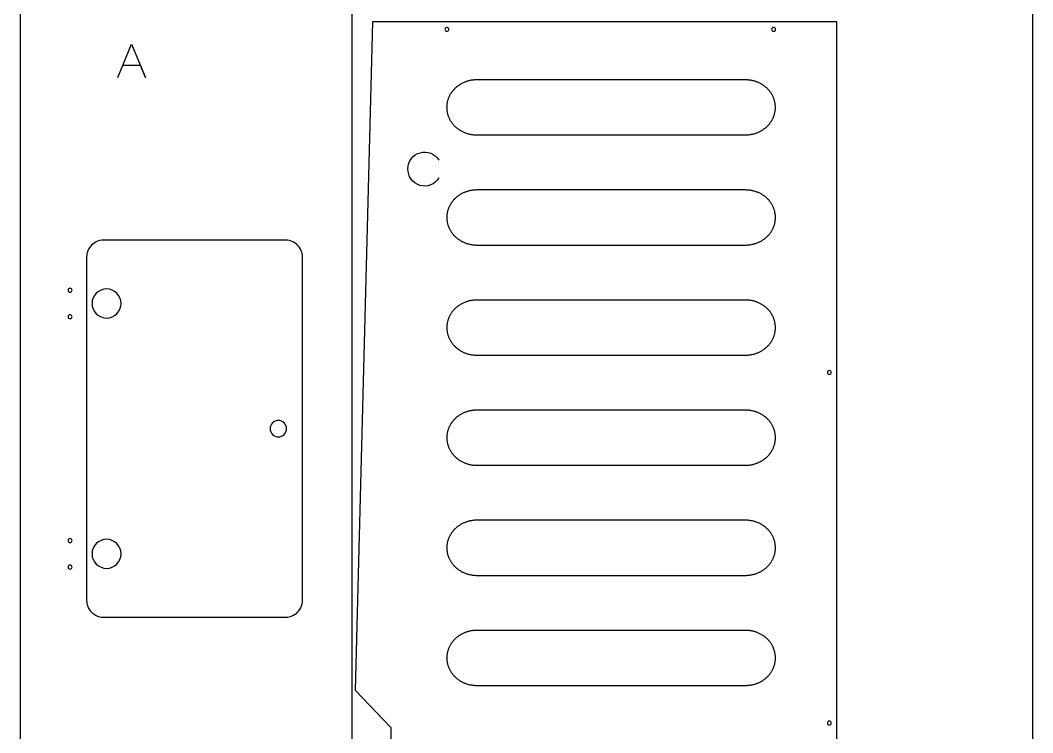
# Model space of a CAD drawing. Extents: x -841 to 7008, y -577 to 2808.
# Drawn here: x 2502 to 3722, y 411 to 1269 of the extents above; entities that cross this region are included whole.
import ezdxf

# ---------------------------------------------------------------- set-up
doc = ezdxf.new("R2010")
doc.units = 0
doc.layers.add('DEFAULT_LAYER', color=1, linetype='CONTINUOUS')
doc.layers.add('T5_LOGOLAYER_20', color=18, linetype='CONTINUOUS')

msp = doc.modelspace()

# ---------------------------------------------------------------- linework, layer by layer
at = {"layer": 'DEFAULT_LAYER'}
for points in [[(3015.9, 1260.3, 0.414214), (3013.5, 1258, 0.414214), (3015.9, 1255.7, 0.414214), (3018.2, 1258, 0.414214)], [(2581.8, 983.9), (2581.8, 570, 0.414214), (2601.8, 550), (2821.8, 550, 0.414214), (2841.8, 570), (2841.8, 984, 0.414214), (2821.8, 1004), (2601.8, 1004, 0.415239)], [(2605.8, 945.3, 0.414214), (2588.3, 927.8, 0.414214), (2605.8, 910.3, 0.414214), (2623.3, 927.8, 0.414214)], [(3476.7, 847, 0.414214), (3474.3, 844.7, 0.414214), (3476.7, 842.3, 0.414214), (3479, 844.7, 0.414214)], [(2812.8, 786.9, 0.414214), (2802.9, 777, 0.414214), (2812.8, 767.1, 0.414214), (2822.6, 777, 0.414214)], [(2605.8, 643.7, 0.414214), (2588.3, 626.2, 0.414214), (2605.8, 608.7, 0.414214), (2623.3, 626.2, 0.414214)], [(3476.7, 424.7, 0.414214), (3474.3, 422.3, 0.414214), (3476.7, 420, 0.414214), (3479, 422.3, 0.414214)]]:
    msp.add_lwpolyline(points, format="xyb", close=True, dxfattribs=at)
for points in [[(3015.7, 1164), (3015.7, 1163.2), (3015.7, 1162.3), (3015.8, 1161.5), (3015.9, 1160.7), (3016, 1159.8), (3016.1, 1159), (3016.3, 1158.2), (3016.4, 1157.4), (3016.6, 1156.6), (3016.8, 1155.8), (3017.1, 1155), (3017.3, 1154.2), (3017.6, 1153.4), (3017.9, 1152.6), (3018.2, 1151.9), (3018.5, 1151.1), (3018.9, 1150.4), (3019.2, 1149.7), (3019.6, 1149), (3020, 1148.2), (3020.5, 1147.5), (3020.9, 1146.9), (3021.4, 1146.2), (3021.8, 1145.5), (3022.3, 1144.9), (3022.9, 1144.2), (3023.4, 1143.6), (3023.9, 1143), (3024.5, 1142.3), (3025.1, 1141.8), (3025.6, 1141.2), (3026.2, 1140.6), (3026.9, 1140), (3027.5, 1139.5), (3028.1, 1139), (3028.8, 1138.5), (3029.5, 1138), (3030.2, 1137.5), (3030.9, 1137), (3031.6, 1136.6), (3032.3, 1136.1), (3033, 1135.7), (3033.8, 1135.3), (3034.5, 1134.9), (3035.3, 1134.5), (3036.1, 1134.2), (3036.9, 1133.8), (3037.7, 1133.5), (3038.5, 1133.2), (3039.3, 1132.9), (3040.2, 1132.6), (3041, 1132.4), (3041.8, 1132.1), (3042.7, 1131.9), (3043.6, 1131.7), (3044.4, 1131.6), (3045.3, 1131.4), (3046.2, 1131.3), (3047.1, 1131.2), (3048, 1131.1), (3048.9, 1131), (3049.8, 1130.9), (3050.8, 1130.9), (3051.7, 1130.9), (3375.7, 1130.9), (3376.6, 1130.9), (3377.6, 1130.9), (3378.5, 1131), (3379.4, 1131.1), (3380.3, 1131.2), (3381.2, 1131.3), (3382.1, 1131.4), (3383, 1131.6), (3383.8, 1131.7), (3384.7, 1131.9), (3385.6, 1132.1), (3386.4, 1132.4), (3387.2, 1132.6), (3388.1, 1132.9), (3388.9, 1133.2), (3389.7, 1133.5), (3390.5, 1133.8), (3391.3, 1134.2), (3392.1, 1134.5), (3392.9, 1134.9), (3393.6, 1135.3), (3394.4, 1135.7), (3395.1, 1136.1), (3395.8, 1136.6), (3396.5, 1137), (3397.2, 1137.5), (3397.9, 1138), (3398.6, 1138.5), (3399.3, 1139), (3399.9, 1139.5), (3400.5, 1140), (3401.2, 1140.6), (3401.8, 1141.2), (3402.3, 1141.8), (3402.9, 1142.3), (3403.5, 1143), (3404, 1143.6), (3404.5, 1144.2), (3405.1, 1144.9), (3405.6, 1145.5), (3406, 1146.2), (3406.5, 1146.9), (3406.9, 1147.5), (3407.4, 1148.2), (3407.8, 1149), (3408.1, 1149.7), (3408.5, 1150.4), (3408.9, 1151.1), (3409.2, 1151.9), (3409.5, 1152.6), (3409.8, 1153.4), (3410.1, 1154.2), (3410.3, 1155), (3410.6, 1155.8), (3410.8, 1156.6), (3411, 1157.4), (3411.1, 1158.2), (3411.3, 1159), (3411.4, 1159.8), (3411.5, 1160.7), (3411.6, 1161.5), (3411.7, 1162.3), (3411.7, 1163.2), (3411.7, 1164), (3411.7, 1164.9), (3411.7, 1165.8), (3411.6, 1166.6), (3411.5, 1167.4), (3411.4, 1168.3), (3411.3, 1169.1), (3411.1, 1169.9), (3411, 1170.7), (3410.8, 1171.5), (3410.6, 1172.3), (3410.3, 1173.1), (3410.1, 1173.9), (3409.8, 1174.7), (3409.5, 1175.4), (3409.2, 1176.2), (3408.9, 1177), (3408.5, 1177.7), (3408.1, 1178.4), (3407.8, 1179.1), (3407.4, 1179.9), (3406.9, 1180.6), (3406.5, 1181.2), (3406, 1181.9), (3405.6, 1182.6), (3405.1, 1183.2), (3404.5, 1183.9), (3404, 1184.5), (3403.5, 1185.1), (3402.9, 1185.7), (3402.3, 1186.3), (3401.8, 1186.9), (3401.2, 1187.5), (3400.5, 1188.1), (3399.9, 1188.6), (3399.3, 1189.1), (3398.6, 1189.6), (3397.9, 1190.1), (3397.2, 1190.6), (3396.5, 1191.1), (3395.8, 1191.5), (3395.1, 1192), (3394.4, 1192.4), (3393.6, 1192.8), (3392.9, 1193.2), (3392.1, 1193.6), (3391.3, 1193.9), (3390.5, 1194.3), (3389.7, 1194.6), (3388.9, 1194.9), (3388.1, 1195.2), (3387.2, 1195.5), (3386.4, 1195.7), (3385.6, 1195.9), (3384.7, 1196.2), (3383.8, 1196.4), (3383, 1196.5), (3382.1, 1196.7), (3381.2, 1196.8), (3380.3, 1196.9), (3379.4, 1197), (3378.5, 1197.1), (3377.6, 1197.2), (3376.6, 1197.2), (3375.7, 1197.2), (3051.7, 1197.2), (3050.8, 1197.2), (3049.8, 1197.2), (3048.9, 1197.1), (3048, 1197), (3047.1, 1196.9), (3046.2, 1196.8), (3045.3, 1196.7), (3044.4, 1196.5), (3043.6, 1196.4), (3042.7, 1196.2), (3041.8, 1195.9), (3041, 1195.7), (3040.2, 1195.5), (3039.3, 1195.2), (3038.5, 1194.9), (3037.7, 1194.6), (3036.9, 1194.3), (3036.1, 1193.9), (3035.3, 1193.6), (3034.5, 1193.2), (3033.8, 1192.8), (3033, 1192.4), (3032.3, 1192), (3031.6, 1191.5), (3030.9, 1191.1), (3030.2, 1190.6), (3029.5, 1190.1), (3028.8, 1189.6), (3028.1, 1189.1), (3027.5, 1188.6), (3026.9, 1188.1), (3026.2, 1187.5), (3025.6, 1186.9), (3025.1, 1186.3), (3024.5, 1185.7), (3023.9, 1185.1), (3023.4, 1184.5), (3022.9, 1183.9), (3022.3, 1183.2), (3021.8, 1182.6), (3021.4, 1181.9), (3020.9, 1181.2), (3020.5, 1180.6), (3020, 1179.9), (3019.6, 1179.1), (3019.2, 1178.4), (3018.9, 1177.7), (3018.5, 1177), (3018.2, 1176.2), (3017.9, 1175.4), (3017.6, 1174.7), (3017.3, 1173.9), (3017.1, 1173.1), (3016.8, 1172.3), (3016.6, 1171.5), (3016.4, 1170.7), (3016.3, 1169.9), (3016.1, 1169.1), (3016, 1168.3), (3015.9, 1167.4), (3015.8, 1166.6), (3015.7, 1165.8), (3015.7, 1164.9)], [(3015.8, 1031.4), (3015.8, 1030.5), (3015.9, 1029.7), (3015.9, 1028.8), (3016, 1028), (3016.1, 1027.2), (3016.2, 1026.3), (3016.4, 1025.5), (3016.5, 1024.7), (3016.7, 1023.9), (3016.9, 1023.1), (3017.2, 1022.3), (3017.4, 1021.5), (3017.7, 1020.8), (3018, 1020), (3018.3, 1019.2), (3018.6, 1018.5), (3019, 1017.7), (3019.4, 1017), (3019.7, 1016.3), (3020.2, 1015.6), (3020.6, 1014.9), (3021, 1014.2), (3021.5, 1013.5), (3022, 1012.9), (3022.5, 1012.2), (3023, 1011.6), (3023.5, 1010.9), (3024, 1010.3), (3024.6, 1009.7), (3025.2, 1009.1), (3025.8, 1008.5), (3026.4, 1007.9), (3027, 1007.4), (3027.6, 1006.8), (3028.3, 1006.3), (3028.9, 1005.8), (3029.6, 1005.3), (3030.3, 1004.8), (3031, 1004.4), (3031.7, 1003.9), (3032.4, 1003.5), (3033.1, 1003), (3033.9, 1002.6), (3034.7, 1002.2), (3035.4, 1001.9), (3036.2, 1001.5), (3037, 1001.2), (3037.8, 1000.8), (3038.6, 1000.5), (3039.4, 1000.2), (3040.3, 1000), (3041.1, 999.7), (3042, 999.5), (3042.8, 999.3), (3043.7, 999.1), (3044.6, 998.9), (3045.4, 998.8), (3046.3, 998.6), (3047.2, 998.5), (3048.1, 998.4), (3049, 998.3), (3050, 998.3), (3050.9, 998.2), (3051.8, 998.2), (3375.8, 998.2), (3376.7, 998.2), (3377.7, 998.3), (3378.6, 998.3), (3379.5, 998.4), (3380.4, 998.5), (3381.3, 998.6), (3382.2, 998.8), (3383.1, 998.9), (3383.9, 999.1), (3384.8, 999.3), (3385.7, 999.5), (3386.5, 999.7), (3387.4, 1000), (3388.2, 1000.2), (3389, 1000.5), (3389.8, 1000.8), (3390.6, 1001.2), (3391.4, 1001.5), (3392.2, 1001.9), (3393, 1002.2), (3393.7, 1002.6), (3394.5, 1003), (3395.2, 1003.5), (3395.9, 1003.9), (3396.7, 1004.4), (3397.4, 1004.8), (3398, 1005.3), (3398.7, 1005.8), (3399.4, 1006.3), (3400, 1006.8), (3400.6, 1007.4), (3401.3, 1007.9), (3401.9, 1008.5), (3402.5, 1009.1), (3403, 1009.7), (3403.6, 1010.3), (3404.1, 1010.9), (3404.7, 1011.6), (3405.2, 1012.2), (3405.7, 1012.9), (3406.1, 1013.5), (3406.6, 1014.2), (3407, 1014.9), (3407.5, 1015.6), (3407.9, 1016.3), (3408.3, 1017), (3408.6, 1017.7), (3409, 1018.5), (3409.3, 1019.2), (3409.6, 1020), (3409.9, 1020.8), (3410.2, 1021.5), (3410.4, 1022.3), (3410.7, 1023.1), (3410.9, 1023.9), (3411.1, 1024.7), (3411.2, 1025.5), (3411.4, 1026.3), (3411.5, 1027.2), (3411.6, 1028), (3411.7, 1028.8), (3411.8, 1029.7), (3411.8, 1030.5), (3411.8, 1031.4), (3411.8, 1032.2), (3411.8, 1033.1), (3411.7, 1033.9), (3411.6, 1034.8), (3411.5, 1035.6), (3411.4, 1036.4), (3411.2, 1037.3), (3411.1, 1038.1), (3410.9, 1038.9), (3410.7, 1039.7), (3410.4, 1040.5), (3410.2, 1041.3), (3409.9, 1042), (3409.6, 1042.8), (3409.3, 1043.6), (3409, 1044.3), (3408.6, 1045), (3408.3, 1045.8), (3407.9, 1046.5), (3407.5, 1047.2), (3407, 1047.9), (3406.6, 1048.6), (3406.1, 1049.3), (3405.7, 1049.9), (3405.2, 1050.6), (3404.7, 1051.2), (3404.1, 1051.9), (3403.6, 1052.5), (3403, 1053.1), (3402.5, 1053.7), (3401.9, 1054.3), (3401.3, 1054.8), (3400.6, 1055.4), (3400, 1055.9), (3399.4, 1056.5), (3398.7, 1057), (3398, 1057.5), (3397.4, 1058), (3396.7, 1058.4), (3395.9, 1058.9), (3395.2, 1059.3), (3394.5, 1059.8), (3393.7, 1060.2), (3393, 1060.5), (3392.2, 1060.9), (3391.4, 1061.3), (3390.6, 1061.6), (3389.8, 1061.9), (3389, 1062.3), (3388.2, 1062.5), (3387.4, 1062.8), (3386.5, 1063.1), (3385.7, 1063.3), (3384.8, 1063.5), (3383.9, 1063.7), (3383.1, 1063.9), (3382.2, 1064), (3381.3, 1064.2), (3380.4, 1064.3), (3379.5, 1064.4), (3378.6, 1064.5), (3377.7, 1064.5), (3376.7, 1064.5), (3375.8, 1064.6), (3051.8, 1064.6), (3050.9, 1064.5), (3050, 1064.5), (3049, 1064.5), (3048.1, 1064.4), (3047.2, 1064.3), (3046.3, 1064.2), (3045.4, 1064), (3044.6, 1063.9), (3043.7, 1063.7), (3042.8, 1063.5), (3042, 1063.3), (3041.1, 1063.1), (3040.3, 1062.8), (3039.4, 1062.5), (3038.6, 1062.3), (3037.8, 1061.9), (3037, 1061.6), (3036.2, 1061.3), (3035.4, 1060.9), (3034.7, 1060.5), (3033.9, 1060.2), (3033.1, 1059.8), (3032.4, 1059.3), (3031.7, 1058.9), (3031, 1058.4), (3030.3, 1058), (3029.6, 1057.5), (3028.9, 1057), (3028.3, 1056.5), (3027.6, 1055.9), (3027, 1055.4), (3026.4, 1054.8), (3025.8, 1054.3), (3025.2, 1053.7), (3024.6, 1053.1), (3024, 1052.5), (3023.5, 1051.9), (3023, 1051.2), (3022.5, 1050.6), (3022, 1049.9), (3021.5, 1049.3), (3021, 1048.6), (3020.6, 1047.9), (3020.2, 1047.2), (3019.7, 1046.5), (3019.4, 1045.8), (3019, 1045), (3018.6, 1044.3), (3018.3, 1043.6), (3018, 1042.8), (3017.7, 1042), (3017.4, 1041.3), (3017.2, 1040.5), (3016.9, 1039.7), (3016.7, 1038.9), (3016.5, 1038.1), (3016.4, 1037.3), (3016.2, 1036.4), (3016.1, 1035.6), (3016, 1034.8), (3015.9, 1033.9), (3015.9, 1033.1), (3015.8, 1032.2)], [(3015.8, 898.8), (3015.8, 897.9), (3015.9, 897.1), (3015.9, 896.2), (3016, 895.4), (3016.1, 894.5), (3016.2, 893.7), (3016.4, 892.9), (3016.5, 892.1), (3016.7, 891.3), (3016.9, 890.5), (3017.2, 889.7), (3017.4, 888.9), (3017.7, 888.1), (3018, 887.4), (3018.3, 886.6), (3018.6, 885.9), (3019, 885.1), (3019.4, 884.4), (3019.7, 883.7), (3020.2, 883), (3020.6, 882.3), (3021, 881.6), (3021.5, 880.9), (3022, 880.2), (3022.5, 879.6), (3023, 878.9), (3023.5, 878.3), (3024, 877.7), (3024.6, 877.1), (3025.2, 876.5), (3025.8, 875.9), (3026.4, 875.3), (3027, 874.8), (3027.6, 874.2), (3028.3, 873.7), (3028.9, 873.2), (3029.6, 872.7), (3030.3, 872.2), (3031, 871.7), (3031.7, 871.3), (3032.4, 870.8), (3033.1, 870.4), (3033.9, 870), (3034.7, 869.6), (3035.4, 869.2), (3036.2, 868.9), (3037, 868.5), (3037.8, 868.2), (3038.6, 867.9), (3039.4, 867.6), (3040.3, 867.3), (3041.1, 867.1), (3042, 866.9), (3042.8, 866.6), (3043.7, 866.4), (3044.6, 866.3), (3045.4, 866.1), (3046.3, 866), (3047.2, 865.9), (3048.1, 865.8), (3049, 865.7), (3050, 865.6), (3050.9, 865.6), (3051.8, 865.6), (3375.8, 865.6), (3376.7, 865.6), (3377.7, 865.6), (3378.6, 865.7), (3379.5, 865.8), (3380.4, 865.9), (3381.3, 866), (3382.2, 866.1), (3383.1, 866.3), (3383.9, 866.4), (3384.8, 866.6), (3385.7, 866.9), (3386.5, 867.1), (3387.4, 867.3), (3388.2, 867.6), (3389, 867.9), (3389.8, 868.2), (3390.6, 868.5), (3391.4, 868.9), (3392.2, 869.2), (3393, 869.6), (3393.7, 870), (3394.5, 870.4), (3395.2, 870.8), (3395.9, 871.3), (3396.7, 871.7), (3397.4, 872.2), (3398, 872.7), (3398.7, 873.2), (3399.4, 873.7), (3400, 874.2), (3400.6, 874.8), (3401.3, 875.3), (3401.9, 875.9), (3402.5, 876.5), (3403, 877.1), (3403.6, 877.7), (3404.1, 878.3), (3404.7, 878.9), (3405.2, 879.6), (3405.7, 880.2), (3406.1, 880.9), (3406.6, 881.6), (3407, 882.3), (3407.5, 883), (3407.9, 883.7), (3408.3, 884.4), (3408.6, 885.1), (3409, 885.9), (3409.3, 886.6), (3409.6, 887.4), (3409.9, 888.1), (3410.2, 888.9), (3410.4, 889.7), (3410.7, 890.5), (3410.9, 891.3), (3411.1, 892.1), (3411.2, 892.9), (3411.4, 893.7), (3411.5, 894.5), (3411.6, 895.4), (3411.7, 896.2), (3411.8, 897.1), (3411.8, 897.9), (3411.8, 898.8), (3411.8, 899.6), (3411.8, 900.5), (3411.7, 901.3), (3411.6, 902.1), (3411.5, 903), (3411.4, 903.8), (3411.2, 904.6), (3411.1, 905.4), (3410.9, 906.2), (3410.7, 907), (3410.4, 907.8), (3410.2, 908.6), (3409.9, 909.4), (3409.6, 910.2), (3409.3, 910.9), (3409, 911.7), (3408.6, 912.4), (3408.3, 913.1), (3407.9, 913.9), (3407.5, 914.6), (3407, 915.3), (3406.6, 916), (3406.1, 916.6), (3405.7, 917.3), (3405.2, 918), (3404.7, 918.6), (3404.1, 919.2), (3403.6, 919.9), (3403, 920.5), (3402.5, 921.1), (3401.9, 921.6), (3401.3, 922.2), (3400.6, 922.8), (3400, 923.3), (3399.4, 923.8), (3398.7, 924.3), (3398, 924.8), (3397.4, 925.3), (3396.7, 925.8), (3395.9, 926.3), (3395.2, 926.7), (3394.5, 927.1), (3393.7, 927.5), (3393, 927.9), (3392.2, 928.3), (3391.4, 928.6), (3390.6, 929), (3389.8, 929.3), (3389, 929.6), (3388.2, 929.9), (3387.4, 930.2), (3386.5, 930.4), (3385.7, 930.7), (3384.8, 930.9), (3383.9, 931.1), (3383.1, 931.2), (3382.2, 931.4), (3381.3, 931.5), (3380.4, 931.7), (3379.5, 931.7), (3378.6, 931.8), (3377.7, 931.9), (3376.7, 931.9), (3375.8, 931.9), (3051.8, 931.9), (3050.9, 931.9), (3050, 931.9), (3049, 931.8), (3048.1, 931.7), (3047.2, 931.7), (3046.3, 931.5), (3045.4, 931.4), (3044.6, 931.2), (3043.7, 931.1), (3042.8, 930.9), (3042, 930.7), (3041.1, 930.4), (3040.3, 930.2), (3039.4, 929.9), (3038.6, 929.6), (3037.8, 929.3), (3037, 929), (3036.2, 928.6), (3035.4, 928.3), (3034.7, 927.9), (3033.9, 927.5), (3033.1, 927.1), (3032.4, 926.7), (3031.7, 926.3), (3031, 925.8), (3030.3, 925.3), (3029.6, 924.8), (3028.9, 924.3), (3028.3, 923.8), (3027.6, 923.3), (3027, 922.8), (3026.4, 922.2), (3025.8, 921.6), (3025.2, 921.1), (3024.6, 920.5), (3024, 919.9), (3023.5, 919.2), (3023, 918.6), (3022.5, 918), (3022, 917.3), (3021.5, 916.6), (3021, 916), (3020.6, 915.3), (3020.2, 914.6), (3019.7, 913.9), (3019.4, 913.1), (3019, 912.4), (3018.6, 911.7), (3018.3, 910.9), (3018, 910.2), (3017.7, 909.4), (3017.4, 908.6), (3017.2, 907.8), (3016.9, 907), (3016.7, 906.2), (3016.5, 905.4), (3016.4, 904.6), (3016.2, 903.8), (3016.1, 903), (3016, 902.1), (3015.9, 901.3), (3015.9, 900.5), (3015.8, 899.6)], [(3015.8, 766.1), (3015.8, 765.3), (3015.9, 764.4), (3015.9, 763.6), (3016, 762.7), (3016.1, 761.9), (3016.2, 761.1), (3016.4, 760.3), (3016.5, 759.4), (3016.7, 758.6), (3016.9, 757.8), (3017.2, 757), (3017.4, 756.3), (3017.7, 755.5), (3018, 754.7), (3018.3, 754), (3018.6, 753.2), (3019, 752.5), (3019.4, 751.7), (3019.7, 751), (3020.2, 750.3), (3020.6, 749.6), (3021, 748.9), (3021.5, 748.3), (3022, 747.6), (3022.5, 746.9), (3023, 746.3), (3023.5, 745.7), (3024, 745), (3024.6, 744.4), (3025.2, 743.8), (3025.8, 743.2), (3026.4, 742.7), (3027, 742.1), (3027.6, 741.6), (3028.3, 741.1), (3028.9, 740.5), (3029.6, 740), (3030.3, 739.6), (3031, 739.1), (3031.7, 738.6), (3032.4, 738.2), (3033.1, 737.8), (3033.9, 737.4), (3034.7, 737), (3035.4, 736.6), (3036.2, 736.2), (3037, 735.9), (3037.8, 735.6), (3038.6, 735.3), (3039.4, 735), (3040.3, 734.7), (3041.1, 734.5), (3042, 734.2), (3042.8, 734), (3043.7, 733.8), (3044.6, 733.6), (3045.4, 733.5), (3046.3, 733.3), (3047.2, 733.2), (3048.1, 733.1), (3049, 733.1), (3050, 733), (3050.9, 733), (3051.8, 733), (3375.8, 733), (3376.7, 733), (3377.7, 733), (3378.6, 733.1), (3379.5, 733.1), (3380.4, 733.2), (3381.3, 733.3), (3382.2, 733.5), (3383.1, 733.6), (3383.9, 733.8), (3384.8, 734), (3385.7, 734.2), (3386.5, 734.5), (3387.4, 734.7), (3388.2, 735), (3389, 735.3), (3389.8, 735.6), (3390.6, 735.9), (3391.4, 736.2), (3392.2, 736.6), (3393, 737), (3393.7, 737.4), (3394.5, 737.8), (3395.2, 738.2), (3395.9, 738.6), (3396.7, 739.1), (3397.4, 739.6), (3398, 740), (3398.7, 740.5), (3399.4, 741.1), (3400, 741.6), (3400.6, 742.1), (3401.3, 742.7), (3401.9, 743.2), (3402.5, 743.8), (3403, 744.4), (3403.6, 745), (3404.1, 745.7), (3404.7, 746.3), (3405.2, 746.9), (3405.7, 747.6), (3406.1, 748.3), (3406.6, 748.9), (3407, 749.6), (3407.5, 750.3), (3407.9, 751), (3408.3, 751.7), (3408.6, 752.5), (3409, 753.2), (3409.3, 754), (3409.6, 754.7), (3409.9, 755.5), (3410.2, 756.3), (3410.4, 757), (3410.7, 757.8), (3410.9, 758.6), (3411.1, 759.4), (3411.2, 760.3), (3411.4, 761.1), (3411.5, 761.9), (3411.6, 762.7), (3411.7, 763.6), (3411.8, 764.4), (3411.8, 765.3), (3411.8, 766.1), (3411.8, 767), (3411.8, 767.8), (3411.7, 768.7), (3411.6, 769.5), (3411.5, 770.3), (3411.4, 771.2), (3411.2, 772), (3411.1, 772.8), (3410.9, 773.6), (3410.7, 774.4), (3410.4, 775.2), (3410.2, 776), (3409.9, 776.8), (3409.6, 777.5), (3409.3, 778.3), (3409, 779), (3408.6, 779.8), (3408.3, 780.5), (3407.9, 781.2), (3407.5, 781.9), (3407, 782.6), (3406.6, 783.3), (3406.1, 784), (3405.7, 784.7), (3405.2, 785.3), (3404.7, 786), (3404.1, 786.6), (3403.6, 787.2), (3403, 787.8), (3402.5, 788.4), (3401.9, 789), (3401.3, 789.6), (3400.6, 790.1), (3400, 790.7), (3399.4, 791.2), (3398.7, 791.7), (3398, 792.2), (3397.4, 792.7), (3396.7, 793.2), (3395.9, 793.6), (3395.2, 794.1), (3394.5, 794.5), (3393.7, 794.9), (3393, 795.3), (3392.2, 795.7), (3391.4, 796), (3390.6, 796.4), (3389.8, 796.7), (3389, 797), (3388.2, 797.3), (3387.4, 797.5), (3386.5, 797.8), (3385.7, 798), (3384.8, 798.2), (3383.9, 798.4), (3383.1, 798.6), (3382.2, 798.8), (3381.3, 798.9), (3380.4, 799), (3379.5, 799.1), (3378.6, 799.2), (3377.7, 799.2), (3376.7, 799.3), (3375.8, 799.3), (3051.8, 799.3), (3050.9, 799.3), (3050, 799.2), (3049, 799.2), (3048.1, 799.1), (3047.2, 799), (3046.3, 798.9), (3045.4, 798.8), (3044.6, 798.6), (3043.7, 798.4), (3042.8, 798.2), (3042, 798), (3041.1, 797.8), (3040.3, 797.5), (3039.4, 797.3), (3038.6, 797), (3037.8, 796.7), (3037, 796.4), (3036.2, 796), (3035.4, 795.7), (3034.7, 795.3), (3033.9, 794.9), (3033.1, 794.5), (3032.4, 794.1), (3031.7, 793.6), (3031, 793.2), (3030.3, 792.7), (3029.6, 792.2), (3028.9, 791.7), (3028.3, 791.2), (3027.6, 790.7), (3027, 790.1), (3026.4, 789.6), (3025.8, 789), (3025.2, 788.4), (3024.6, 787.8), (3024, 787.2), (3023.5, 786.6), (3023, 786), (3022.5, 785.3), (3022, 784.7), (3021.5, 784), (3021, 783.3), (3020.6, 782.6), (3020.2, 781.9), (3019.7, 781.2), (3019.4, 780.5), (3019, 779.8), (3018.6, 779), (3018.3, 778.3), (3018, 777.5), (3017.7, 776.8), (3017.4, 776), (3017.2, 775.2), (3016.9, 774.4), (3016.7, 773.6), (3016.5, 772.8), (3016.4, 772), (3016.2, 771.2), (3016.1, 770.3), (3016, 769.5), (3015.9, 768.7), (3015.9, 767.8), (3015.8, 767)], [(3015.8, 633.5), (3015.8, 632.6), (3015.9, 631.8), (3015.9, 630.9), (3016, 630.1), (3016.1, 629.3), (3016.2, 628.4), (3016.4, 627.6), (3016.5, 626.8), (3016.7, 626), (3016.9, 625.2), (3017.2, 624.4), (3017.4, 623.6), (3017.7, 622.9), (3018, 622.1), (3018.3, 621.3), (3018.6, 620.6), (3019, 619.8), (3019.4, 619.1), (3019.7, 618.4), (3020.2, 617.7), (3020.6, 617), (3021, 616.3), (3021.5, 615.6), (3022, 615), (3022.5, 614.3), (3023, 613.7), (3023.5, 613), (3024, 612.4), (3024.6, 611.8), (3025.2, 611.2), (3025.8, 610.6), (3026.4, 610), (3027, 609.5), (3027.6, 608.9), (3028.3, 608.4), (3028.9, 607.9), (3029.6, 607.4), (3030.3, 606.9), (3031, 606.4), (3031.7, 606), (3032.4, 605.6), (3033.1, 605.1), (3033.9, 604.7), (3034.7, 604.3), (3035.4, 604), (3036.2, 603.6), (3037, 603.3), (3037.8, 602.9), (3038.6, 602.6), (3039.4, 602.3), (3040.3, 602.1), (3041.1, 601.8), (3042, 601.6), (3042.8, 601.4), (3043.7, 601.2), (3044.6, 601), (3045.4, 600.8), (3046.3, 600.7), (3047.2, 600.6), (3048.1, 600.5), (3049, 600.4), (3050, 600.4), (3050.9, 600.3), (3051.8, 600.3), (3375.8, 600.3), (3376.7, 600.3), (3377.7, 600.4), (3378.6, 600.4), (3379.5, 600.5), (3380.4, 600.6), (3381.3, 600.7), (3382.2, 600.8), (3383.1, 601), (3383.9, 601.2), (3384.8, 601.4), (3385.7, 601.6), (3386.5, 601.8), (3387.4, 602.1), (3388.2, 602.3), (3389, 602.6), (3389.8, 602.9), (3390.6, 603.3), (3391.4, 603.6), (3392.2, 604), (3393, 604.3), (3393.7, 604.7), (3394.5, 605.1), (3395.2, 605.6), (3395.9, 606), (3396.7, 606.4), (3397.4, 606.9), (3398, 607.4), (3398.7, 607.9), (3399.4, 608.4), (3400, 608.9), (3400.6, 609.5), (3401.3, 610), (3401.9, 610.6), (3402.5, 611.2), (3403, 611.8), (3403.6, 612.4), (3404.1, 613), (3404.7, 613.7), (3405.2, 614.3), (3405.7, 615), (3406.1, 615.6), (3406.6, 616.3), (3407, 617), (3407.5, 617.7), (3407.9, 618.4), (3408.3, 619.1), (3408.6, 619.8), (3409, 620.6), (3409.3, 621.3), (3409.6, 622.1), (3409.9, 622.9), (3410.2, 623.6), (3410.4, 624.4), (3410.7, 625.2), (3410.9, 626), (3411.1, 626.8), (3411.2, 627.6), (3411.4, 628.4), (3411.5, 629.3), (3411.6, 630.1), (3411.7, 630.9), (3411.8, 631.8), (3411.8, 632.6), (3411.8, 633.5), (3411.8, 634.3), (3411.8, 635.2), (3411.7, 636), (3411.6, 636.9), (3411.5, 637.7), (3411.4, 638.5), (3411.2, 639.4), (3411.1, 640.2), (3410.9, 641), (3410.7, 641.8), (3410.4, 642.6), (3410.2, 643.3), (3409.9, 644.1), (3409.6, 644.9), (3409.3, 645.6), (3409, 646.4), (3408.6, 647.1), (3408.3, 647.9), (3407.9, 648.6), (3407.5, 649.3), (3407, 650), (3406.6, 650.7), (3406.1, 651.4), (3405.7, 652), (3405.2, 652.7), (3404.7, 653.3), (3404.1, 654), (3403.6, 654.6), (3403, 655.2), (3402.5, 655.8), (3401.9, 656.4), (3401.3, 656.9), (3400.6, 657.5), (3400, 658), (3399.4, 658.6), (3398.7, 659.1), (3398, 659.6), (3397.4, 660.1), (3396.7, 660.5), (3395.9, 661), (3395.2, 661.4), (3394.5, 661.8), (3393.7, 662.3), (3393, 662.6), (3392.2, 663), (3391.4, 663.4), (3390.6, 663.7), (3389.8, 664), (3389, 664.3), (3388.2, 664.6), (3387.4, 664.9), (3386.5, 665.2), (3385.7, 665.4), (3384.8, 665.6), (3383.9, 665.8), (3383.1, 666), (3382.2, 666.1), (3381.3, 666.3), (3380.4, 666.4), (3379.5, 666.5), (3378.6, 666.6), (3377.7, 666.6), (3376.7, 666.6), (3375.8, 666.6), (3051.8, 666.6), (3050.9, 666.6), (3050, 666.6), (3049, 666.6), (3048.1, 666.5), (3047.2, 666.4), (3046.3, 666.3), (3045.4, 666.1), (3044.6, 666), (3043.7, 665.8), (3042.8, 665.6), (3042, 665.4), (3041.1, 665.2), (3040.3, 664.9), (3039.4, 664.6), (3038.6, 664.3), (3037.8, 664), (3037, 663.7), (3036.2, 663.4), (3035.4, 663), (3034.7, 662.6), (3033.9, 662.3), (3033.1, 661.8), (3032.4, 661.4), (3031.7, 661), (3031, 660.5), (3030.3, 660.1), (3029.6, 659.6), (3028.9, 659.1), (3028.3, 658.6), (3027.6, 658), (3027, 657.5), (3026.4, 656.9), (3025.8, 656.4), (3025.2, 655.8), (3024.6, 655.2), (3024, 654.6), (3023.5, 654), (3023, 653.3), (3022.5, 652.7), (3022, 652), (3021.5, 651.4), (3021, 650.7), (3020.6, 650), (3020.2, 649.3), (3019.7, 648.6), (3019.4, 647.9), (3019, 647.1), (3018.6, 646.4), (3018.3, 645.6), (3018, 644.9), (3017.7, 644.1), (3017.4, 643.3), (3017.2, 642.6), (3016.9, 641.8), (3016.7, 641), (3016.5, 640.2), (3016.4, 639.4), (3016.2, 638.5), (3016.1, 637.7), (3016, 636.9), (3015.9, 636), (3015.9, 635.2), (3015.8, 634.3)], [(3015.8, 500.9), (3015.8, 500), (3015.9, 499.1), (3015.9, 498.3), (3016, 497.5), (3016.1, 496.6), (3016.2, 495.8), (3016.4, 495), (3016.5, 494.2), (3016.7, 493.4), (3016.9, 492.6), (3017.2, 491.8), (3017.4, 491), (3017.7, 490.2), (3018, 489.5), (3018.3, 488.7), (3018.6, 487.9), (3019, 487.2), (3019.4, 486.5), (3019.7, 485.8), (3020.2, 485), (3020.6, 484.4), (3021, 483.7), (3021.5, 483), (3022, 482.3), (3022.5, 481.7), (3023, 481), (3023.5, 480.4), (3024, 479.8), (3024.6, 479.2), (3025.2, 478.6), (3025.8, 478), (3026.4, 477.4), (3027, 476.9), (3027.6, 476.3), (3028.3, 475.8), (3028.9, 475.3), (3029.6, 474.8), (3030.3, 474.3), (3031, 473.8), (3031.7, 473.4), (3032.4, 472.9), (3033.1, 472.5), (3033.9, 472.1), (3034.7, 471.7), (3035.4, 471.3), (3036.2, 471), (3037, 470.6), (3037.8, 470.3), (3038.6, 470), (3039.4, 469.7), (3040.3, 469.4), (3041.1, 469.2), (3042, 469), (3042.8, 468.7), (3043.7, 468.5), (3044.6, 468.4), (3045.4, 468.2), (3046.3, 468.1), (3047.2, 468), (3048.1, 467.9), (3049, 467.8), (3050, 467.7), (3050.9, 467.7), (3051.8, 467.7), (3375.8, 467.7), (3376.7, 467.7), (3377.7, 467.7), (3378.6, 467.8), (3379.5, 467.9), (3380.4, 468), (3381.3, 468.1), (3382.2, 468.2), (3383.1, 468.4), (3383.9, 468.5), (3384.8, 468.7), (3385.7, 469), (3386.5, 469.2), (3387.4, 469.4), (3388.2, 469.7), (3389, 470), (3389.8, 470.3), (3390.6, 470.6), (3391.4, 471), (3392.2, 471.3), (3393, 471.7), (3393.7, 472.1), (3394.5, 472.5), (3395.2, 472.9), (3395.9, 473.4), (3396.7, 473.8), (3397.4, 474.3), (3398, 474.8), (3398.7, 475.3), (3399.4, 475.8), (3400, 476.3), (3400.6, 476.9), (3401.3, 477.4), (3401.9, 478), (3402.5, 478.6), (3403, 479.2), (3403.6, 479.8), (3404.1, 480.4), (3404.7, 481), (3405.2, 481.7), (3405.7, 482.3), (3406.1, 483), (3406.6, 483.7), (3407, 484.4), (3407.5, 485), (3407.9, 485.8), (3408.3, 486.5), (3408.6, 487.2), (3409, 487.9), (3409.3, 488.7), (3409.6, 489.5), (3409.9, 490.2), (3410.2, 491), (3410.4, 491.8), (3410.7, 492.6), (3410.9, 493.4), (3411.1, 494.2), (3411.2, 495), (3411.4, 495.8), (3411.5, 496.6), (3411.6, 497.5), (3411.7, 498.3), (3411.8, 499.1), (3411.8, 500), (3411.8, 500.9), (3411.8, 501.7), (3411.8, 502.6), (3411.7, 503.4), (3411.6, 504.2), (3411.5, 505.1), (3411.4, 505.9), (3411.2, 506.7), (3411.1, 507.5), (3410.9, 508.3), (3410.7, 509.1), (3410.4, 509.9), (3410.2, 510.7), (3409.9, 511.5), (3409.6, 512.3), (3409.3, 513), (3409, 513.8), (3408.6, 514.5), (3408.3, 515.2), (3407.9, 516), (3407.5, 516.7), (3407, 517.4), (3406.6, 518), (3406.1, 518.7), (3405.7, 519.4), (3405.2, 520.1), (3404.7, 520.7), (3404.1, 521.3), (3403.6, 521.9), (3403, 522.6), (3402.5, 523.2), (3401.9, 523.7), (3401.3, 524.3), (3400.6, 524.9), (3400, 525.4), (3399.4, 525.9), (3398.7, 526.4), (3398, 526.9), (3397.4, 527.4), (3396.7, 527.9), (3395.9, 528.4), (3395.2, 528.8), (3394.5, 529.2), (3393.7, 529.6), (3393, 530), (3392.2, 530.4), (3391.4, 530.7), (3390.6, 531.1), (3389.8, 531.4), (3389, 531.7), (3388.2, 532), (3387.4, 532.3), (3386.5, 532.5), (3385.7, 532.8), (3384.8, 533), (3383.9, 533.2), (3383.1, 533.3), (3382.2, 533.5), (3381.3, 533.6), (3380.4, 533.7), (3379.5, 533.8), (3378.6, 533.9), (3377.7, 534), (3376.7, 534), (3375.8, 534), (3051.8, 534), (3050.9, 534), (3050, 534), (3049, 533.9), (3048.1, 533.8), (3047.2, 533.7), (3046.3, 533.6), (3045.4, 533.5), (3044.6, 533.3), (3043.7, 533.2), (3042.8, 533), (3042, 532.8), (3041.1, 532.5), (3040.3, 532.3), (3039.4, 532), (3038.6, 531.7), (3037.8, 531.4), (3037, 531.1), (3036.2, 530.7), (3035.4, 530.4), (3034.7, 530), (3033.9, 529.6), (3033.1, 529.2), (3032.4, 528.8), (3031.7, 528.4), (3031, 527.9), (3030.3, 527.4), (3029.6, 526.9), (3028.9, 526.4), (3028.3, 525.9), (3027.6, 525.4), (3027, 524.9), (3026.4, 524.3), (3025.8, 523.7), (3025.2, 523.2), (3024.6, 522.6), (3024, 521.9), (3023.5, 521.3), (3023, 520.7), (3022.5, 520.1), (3022, 519.4), (3021.5, 518.7), (3021, 518), (3020.6, 517.4), (3020.2, 516.7), (3019.7, 516), (3019.4, 515.2), (3019, 514.5), (3018.6, 513.8), (3018.3, 513), (3018, 512.3), (3017.7, 511.5), (3017.4, 510.7), (3017.2, 509.9), (3016.9, 509.1), (3016.7, 508.3), (3016.5, 507.5), (3016.4, 506.7), (3016.2, 505.9), (3016.1, 505.1), (3016, 504.2), (3015.9, 503.4), (3015.9, 502.6), (3015.8, 501.7)]]:
    msp.add_lwpolyline(points, close=True, dxfattribs=at)
at = {"layer": 'T5_LOGOLAYER_20'}
msp.add_lwpolyline([(2501.8, 0), (3721.8, 0), (3721.8, 2440), (2501.8, 2440)], close=True, dxfattribs=at)
for points in [[(2501.8, 193), (2581.8, 193), (2581.8, 183), (2711.6, 183, -0.414828), (2811.8, 78), (2811.8, 20), (2851.8, 20), (2851.8, 5), (2856.8, 0), (2901.8, 0), (2901.8, 1600), (2856.8, 1600), (2851.8, 1595), (2851.8, 1580), (2811.8, 1580), (2811.8, 1522.4, -0.415348), (2711.5, 1417), (2581.8, 1417), (2581.8, 1407), (2501.8, 1407)], [(3006.2, 1079, -0.77786), (2969, 1090.2, -0.756443), (3006.2, 1100.6)]]:
    msp.add_lwpolyline(points, format="xyb", dxfattribs=at)
for points in [[(3485.6, 0), (3485.8, 1267), (2926.4, 1267), (2905.5, 462), (2948.5, 417.1), (2947.3, 165), (2938.7, 165), (2938.6, 0)], [(2619.2, 1200), (2636, 1240), (2652.8, 1200), (2646.8, 1214.4), (2625.6, 1214.4)]]:
    msp.add_lwpolyline(points, dxfattribs=at)
for points in [[(3409.6, 1260.3, 0.414214), (3407.2, 1258, 0.414214), (3409.6, 1255.7, 0.414214), (3411.9, 1258, 0.414214)], [(2561.8, 946.2, 0.414214), (2559.4, 943.8, 0.414214), (2561.8, 941.4, 0.414214), (2564.2, 943.8, 0.414214)], [(2561.8, 914.2, 0.414214), (2559.4, 911.8, 0.414214), (2561.8, 909.4, 0.414214), (2564.2, 911.8, 0.414214)], [(2561.8, 644.6, 0.414214), (2559.4, 642.2, 0.414214), (2561.8, 639.9, 0.414214), (2564.2, 642.2, 0.414214)], [(2561.8, 612.6, 0.414214), (2559.4, 610.2, 0.414214), (2561.8, 607.9, 0.414214), (2564.2, 610.2, 0.414214)]]:
    msp.add_lwpolyline(points, format="xyb", close=True, dxfattribs=at)

doc.saveas('drawing.dxf')
